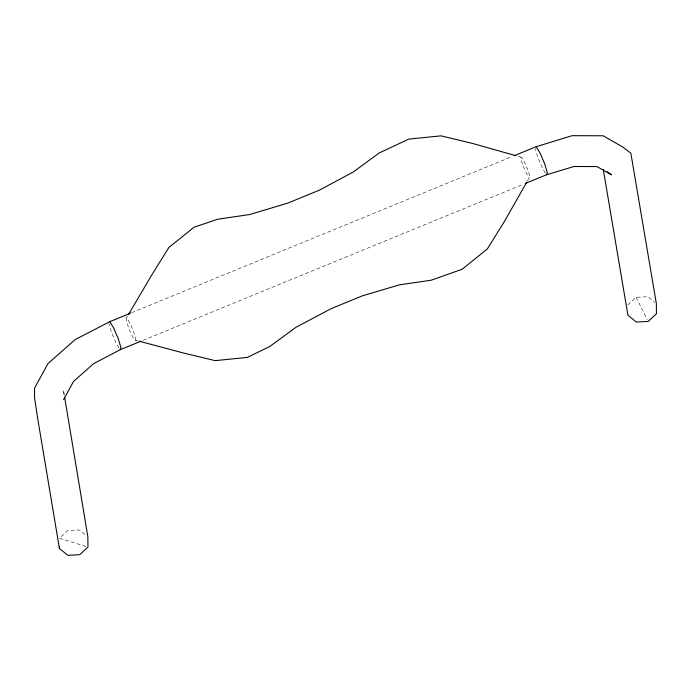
<?xml version="1.0" encoding="UTF-8"?>
<svg xmlns="http://www.w3.org/2000/svg" width="691" height="691" viewBox="0 0 691 691"><rect width="100%" height="100%" fill="white"/><g stroke="black" fill="none" stroke-linecap="round" stroke-linejoin="round"><path stroke-width="0.52" stroke-dasharray="3.46 2.59" d="M527.302 181.197L529.436 177.457A10.952 1.425 67.7 0 0 524.357 161.824A10.952 1.425 67.7 0 0 522.042 162.687A10.952 1.425 67.7 0 0 529.436 177.457M126.367 318.128L127.446 316.297M627.817 304.964L636.1 297.303L647.916 296.715L654.818 302.295M131.739 312.66L512.169 156.537M143.106 340.317L523.545 184.195M135.41 340.214A11.928 1.555 67.7 0 0 129.891 323.181A11.928 1.555 67.7 0 0 127.369 324.122A11.928 1.555 67.7 0 0 135.41 340.214L138.494 341.034M518.017 156.304L521.126 157.185M85.917 546.443L59.331 538.254L67.614 530.602L79.43 530.006L86.332 535.594M545.398 172.983L542.625 168.518L537.978 157.712L535.292 148.677M119.033 347.953L116.261 343.487L111.614 332.682L108.928 323.647M636.1 297.303L647.199 319.501M64.341 395.166L63.563 389.966L63.572 396.427"/><path stroke-width="1.04" d="M63.581 399.648L73.531 381.423L93.631 363.621L120.139 349.741L120.985 347.772L118.299 338.737L113.652 327.931L109.774 321.678L74.982 339.687L47.947 363.63L34.55 388.161L34.567 397.843L37.469 417.234L59.435 548.499L67.865 555.322L79.681 554.726L87.964 547.073L87.861 536.829L64.652 397.247M525.54 183.374L546.512 174.771L547.35 172.802L544.663 163.767L540.017 152.961L536.138 146.708L514.173 155.725M526.775 182.139L504.456 221.414L487.319 248.959L462.115 269.257L431.374 280.166L399.441 284.856L362.559 295.757L331.179 308.635L295.852 327.37L269.818 346.467L247.378 357.385L215.186 360.642L183.659 353.058L139.522 341.302M128.526 314.465L151.709 275.078L168.846 247.533L194.05 227.235L217.691 219.237L249.624 214.547L287.922 203.068L319.302 190.189L353.213 172.042L379.238 152.944L408.787 139.107L440.979 135.859L472.506 143.434L515.952 155.725M109.774 321.678L130.737 313.075M120.139 349.741L141.111 341.138M536.138 146.708L572.096 135.678L603.157 135.781L622.513 146.872L630.84 153.152L656.346 303.539L656.45 313.774L648.167 321.436L636.351 322.023L627.92 315.2L603.295 169.58M546.512 174.771L573.953 166.505L597.05 166.583L611.431 174.823L607.268 171.688M59.417 546.451L59.435 548.499"/></g></svg>
